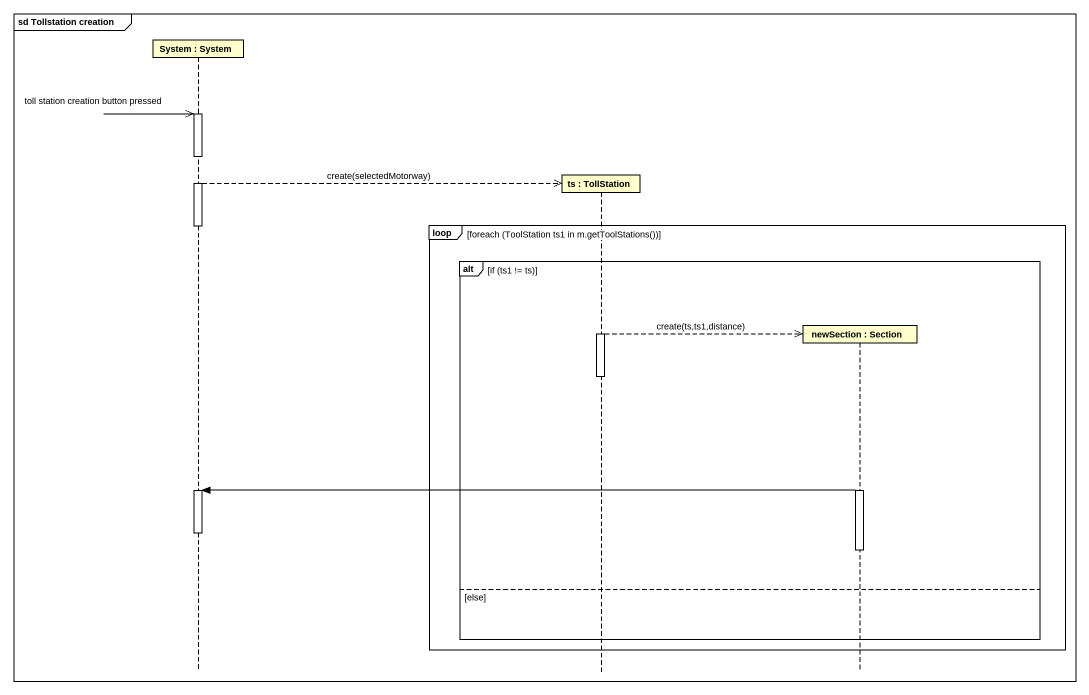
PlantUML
@startuml
mainframe sd Tollstation creation
hide footbox
participant "System : System" as System
participant "ts : TollStation" as ts
participant "newSection : Section" as newSection

System ->> System : toll station creation button pressed
activate System
System -->> ts ** : create(selectedMotorway)
loop foreach (ToolStation ts1 in m.getToolStations())
  deactivate System
  alt if (ts1 != ts)
    activate ts
    ts -->> newSection ** : create(ts,ts1,distance)
    deactivate ts
    activate newSection
    newSection -> System
    activate System
    deactivate System
    deactivate newSection
  else else
  end
end
@enduml
